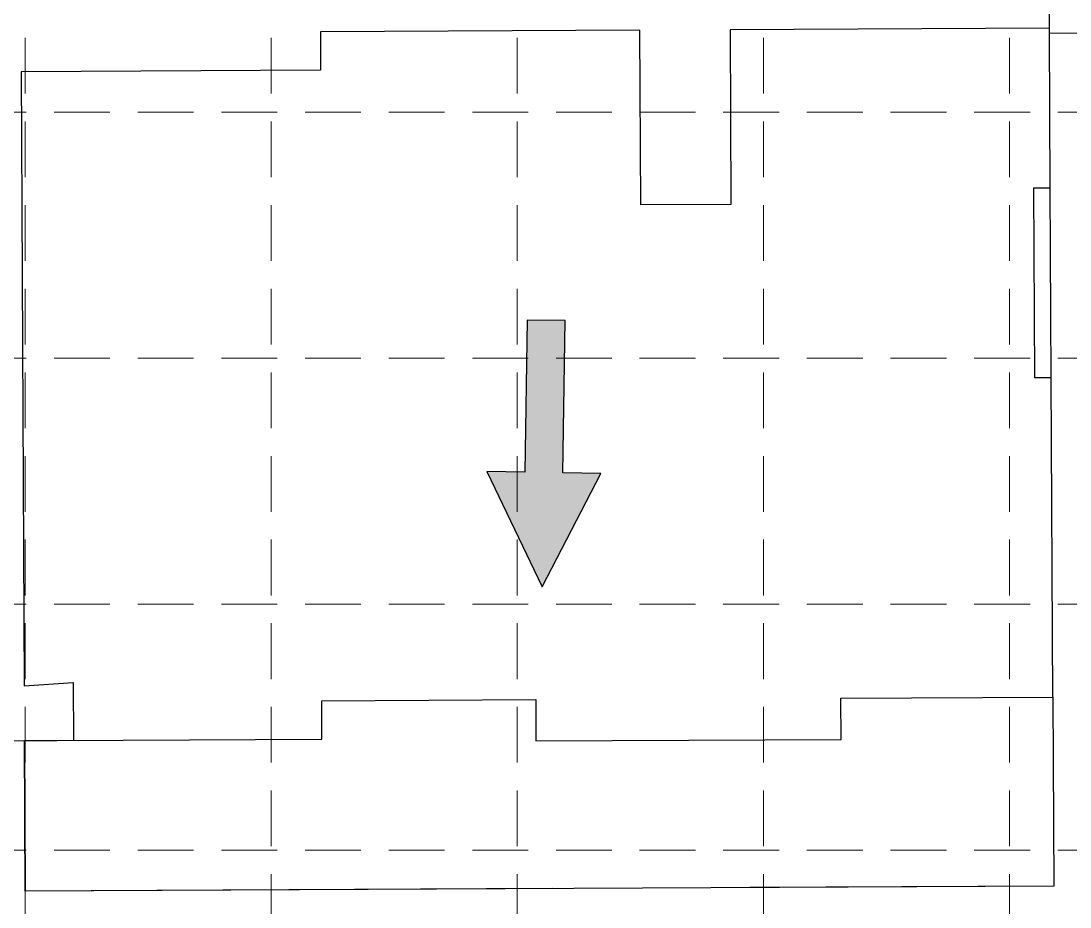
# Model space of a CAD drawing. Header units: feet. Extents: x 6046 to 7000, y 4530 to 5165.
# Drawn here: x 6403.6 to 6467.1, y 4818.7 to 4872.4 of the extents above; entities that cross this region are included whole.
import ezdxf

# ---------------------------------------------------------------- set-up
doc = ezdxf.new("R2010")
doc.units = ezdxf.units.FT
doc.header["$LTSCALE"] = 30
doc.header["$MEASUREMENT"] = 0
doc.linetypes.add('HIDDEN', pattern=[0.375, 0.25, -0.125])
for name, color, linetype in [('1 FLOW ARROWS', 7, 'Continuous'), ('1STAIR', 1, 'Continuous'), ('BLDG', 207, 'Continuous'), ('GRID', 254, 'HIDDEN'), ('PROPOSED_SW', 1, 'Continuous')]:
    doc.layers.add(name, color=color, linetype=linetype)

# ---------------------------------------------------------------- blocks, each defined once
blk = doc.blocks.new('arrow')
blk.add_lwpolyline([(-67.00679329302966, -25.35842018353742), (-59.3270347441985, -25.41938721699262), (-59.57091179542658, -56.1384215279777), (-51.89114823905948, -56.19938584448118), (-51.64727869913713, -25.48035696739953), (-43.96752265407486, -25.54132400085473), (-55.30425519266737, -2.410587189246144), (-67.00678578172392, -25.35840795725562)], close=True)
at = {"color": 254}
for points in [[(-43.96751955730906, -25.54132267721434), (-67.00679354271597, -25.35841771446121), (-55.30425158724847, -2.410596210431322), (-67.00679354271597, -25.35841771446121)], [(-59.57090883123692, -56.13841801592571), (-51.89115083610795, -56.19938633684342), (-59.32703554756517, -25.41938603537892), (-51.64727755243712, -25.48035435629663)]]:
    blk.add_solid(points, dxfattribs=at)

msp = doc.modelspace()

# ---------------------------------------------------------------- linework, layer by layer
at = {"layer": '1STAIR', "color": 7, "linetype": 'Continuous', "flags": 128}
for points in [[(6465.965922295582, 4850.7693994082), (6465.907883095352, 4862.269248348568)], [(6466.063495443795, 4831.436320030192), (6466.121255710418, 4819.991738810535)], [(6406.993720699033, 4828.804835520486), (6403.826089205766, 4828.78884863236)], [(6403.826089205766, 4828.78884863236), (6403.87207340278, 4819.677570096253)], [(6466.121255710418, 4819.991738810535), (6447.732180794035, 4819.898930008731)], [(6435.756500801, 4819.838489311414), (6403.87207340278, 4819.677570096253)]]:
    msp.add_lwpolyline(points, dxfattribs=at)
at = {"layer": 'BLDG', "color": 7, "linetype": 'Continuous', "flags": 128}
for points in [[(6269.554102248965, 4865.840826446662), (6269.739995919262, 4829.007976942008), (6289.073075297269, 4829.105550090218), (6289.065820448581, 4830.543021035372), (6346.272395892242, 4830.831739948442), (6346.285013109683, 4828.331772787495), (6364.745116826819, 4828.424940068337), (6364.732499609378, 4830.924907229287), (6377.689656304236, 4830.990301393655), (6377.701432373847, 4828.656998710101), (6421.825852764602, 4828.879692597933), (6421.814076694992, 4831.212995281487), (6434.771233389848, 4831.27838944585), (6434.78385060729, 4828.778422284904), (6453.243954324426, 4828.871589565748), (6453.231337106986, 4831.371556726697), (6466.063495443795, 4831.436320030191), (6465.965922295584, 4850.7693994082), (6464.965935431203, 4850.764352521224), (6464.907896230975, 4862.264201461592), (6465.907883095356, 4862.269248348568), (6465.860778816909, 4871.602459082778), (6465.628832302948, 4917.560188724898)], [(6465.859096521251, 4871.935788037572), (6446.5260171337, 4871.838216780071), (6446.579425556009, 4861.255885203074), (6441.121164664582, 4861.228337289936), (6441.067756139514, 4871.810667301133), (6421.734676130495, 4871.71309414974), (6421.746452200107, 4869.379791466186), (6403.621690283223, 4869.288316639739), (6403.809266249194, 4832.122138180292), (6406.770308138452, 4832.310824985287), (6406.788007943313, 4828.80379729782)], [(6505.27690737641, 4871.801390440631), (6465.860778816909, 4871.602459082778)]]:
    msp.add_lwpolyline(points, dxfattribs=at)
at = {"layer": 'GRID', "color": 252, "linetype": 'HIDDEN', "lineweight": 0, "ltscale": 0.45}
for p, q in [((6403.869505164216, 5149.778232392902), (6403.869505164216, 4628.518713058065)), ((6418.760755164212, 5149.778232392902), (6418.760755164212, 4628.518713058065)), ((6433.652005164209, 5149.778232392902), (6433.652005164209, 4628.518713058065)), ((6448.543255164206, 5149.778232392902), (6448.543255164206, 4628.518713058065)), ((6463.434505164202, 5149.778232392902), (6463.434505164202, 4628.518713058065)), ((6061.370755164296, 4866.844482392969), (6984.628255164082, 4866.844482392969)), ((6061.370755164296, 4851.953232392972), (6984.628255164082, 4851.953232392972)), ((6061.370755164296, 4837.061982392976), (6984.628255164082, 4837.061982392976)), ((6061.370755164296, 4822.170732392979), (6984.628255164082, 4822.170732392979))]:
    msp.add_line(p, q, dxfattribs=at)
at = {"layer": 'PROPOSED_SW', "color": 7, "linetype": 'Continuous', "flags": 128}
msp.add_lwpolyline([(6466.063495443795, 4831.436320030192), (6466.12125571042, 4819.991738810535), (6403.872073402781, 4819.677570096255), (6403.826089205769, 4828.788848632359)], dxfattribs=at)

# ---------------------------------------------------------------- block references
at = {"layer": '1 FLOW ARROWS', "xscale": 0.2999999999997103, "yscale": 0.2999999999992724, "zscale": 0.3, "rotation": 179.5624868160499}
msp.add_blockref('arrow', (6418.554314835117, 4837.521723428122), dxfattribs=at)

doc.saveas('drawing.dxf')
